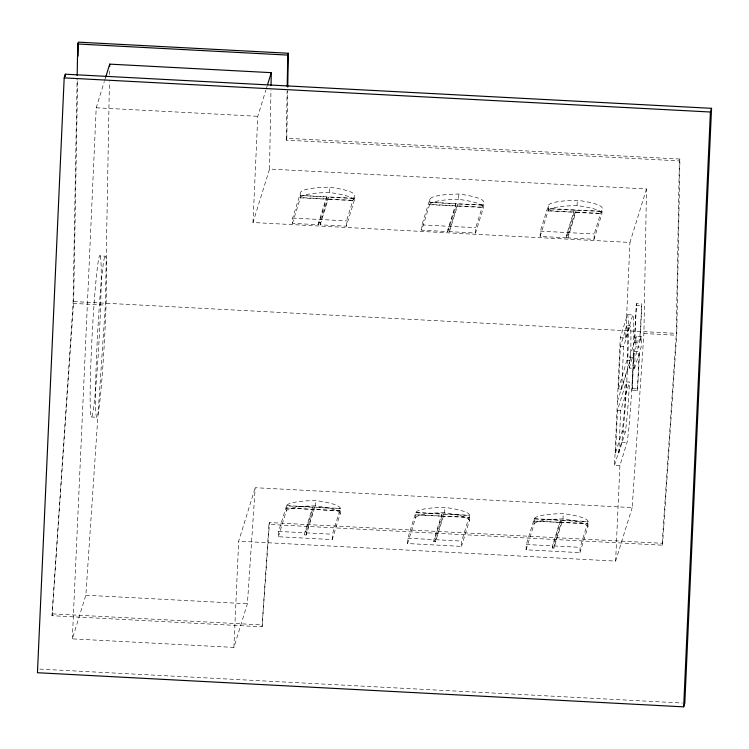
<?xml version="1.0" encoding="UTF-8"?>
<svg xmlns="http://www.w3.org/2000/svg" width="749" height="749" viewBox="0 0 749 749"><rect width="100%" height="100%" fill="white"/><g stroke="black" fill="none" stroke-linecap="round" stroke-linejoin="round"><path stroke-width="0.56" stroke-dasharray="3.75 2.81" d="M679.923 159.05L679.352 160.895L286.23 140.138L286.801 138.293L679.923 159.05L676.787 333.389L662.64 543.315L269.528 522.559L262.056 626.801L52.037 615.715L73.084 303.392L77.11 79.048M52.037 615.715L73.655 301.547L77.643 79.544M646.499 188.954L629.946 242.433L252.993 222.528L269.546 169.049L646.499 188.954L643.906 333.53L632.175 507.616L255.222 487.711L247.395 603.769L233.885 647.408L72.335 638.878L85.845 595.23L105.394 305.096L109.41 81.678M109.532 74.657L109.635 68.805M269.546 169.049L270.96 90.077M286.23 140.138L287.11 91.2M286.801 138.293L287.663 90.526M262.056 626.801L268.957 524.403L662.069 545.16L676.216 335.234L679.352 160.895M618.449 389.012L627.297 358.893A54.986 2.444 -87 0 0 627.306 327.126L626.838 325.59L630.068 325.759L630.536 327.304A54.986 2.444 -87 0 1 630.527 359.061L621.679 389.18L618.449 389.012L620.359 346.525L626.838 325.59M72.335 638.878L96.209 107.772L104.317 81.585M233.885 647.408L238.669 541.19L255.222 487.711M252.993 222.528L257.768 116.301L265.876 90.114M278.356 536.724L286.352 510.902L286.586 505.594A41.916 7.256 2.6 0 1 315.516 500.566A44.846 7.771 2.6 0 1 340.439 508.44L340.205 513.748L332.21 539.57L278.356 536.724L278.6 531.416L286.502 505.875L312.623 507.251L312.53 509.376L304.618 534.917L306.238 535.001L314.14 509.46L314.234 507.335L340.355 508.711L340.261 510.837L314.14 509.46M354.296 198.551L328.184 197.174L320.272 222.715L320.179 224.831L346.3 226.217L354.202 200.676L354.38 198.27L300.536 195.433L326.564 197.09L326.47 199.206L318.568 224.747L292.447 223.371L292.681 218.062L300.677 192.24A41.916 7.256 2.6 0 1 329.597 187.213A44.846 7.771 2.6 0 1 354.53 195.086L354.286 200.395L300.433 197.558A41.916 7.256 2.6 0 1 329.363 192.521A44.846 7.771 2.6 0 1 354.286 200.395M292.447 223.371L300.349 197.83L300.677 192.24M304.618 534.917L304.712 532.792L312.623 507.251M318.568 224.747L318.662 222.622L326.564 197.09M306.238 535.001L306.332 532.876L314.234 507.335M320.179 224.831L328.081 199.3L328.184 197.174M340.205 513.748A44.846 7.771 2.6 0 0 315.273 505.875L315.516 500.566M329.363 192.521L329.597 187.213M332.21 539.57L332.444 534.252L340.355 508.711M346.3 226.217L346.534 220.899L354.53 195.086M407.606 543.549L407.84 538.231L415.742 512.7L441.863 514.076L441.77 516.201L433.858 541.742L435.478 541.827L443.38 516.286L443.483 514.16L469.595 515.537L461.693 541.078L461.45 546.386L407.606 543.549L415.592 517.728L415.835 512.419A41.916 7.256 2.6 0 1 444.756 507.391A44.846 7.771 2.6 0 1 469.679 515.265L469.445 520.574L461.45 546.386M421.687 230.196L421.93 224.887L429.917 199.065A41.916 7.256 2.6 0 1 458.847 194.038A44.846 7.771 2.6 0 1 483.77 201.912L483.442 207.501L475.54 233.042L449.419 231.656L449.522 229.531L457.424 204L483.629 205.095L429.776 202.258L455.804 203.906L455.71 206.031L447.808 231.572L421.687 230.196L429.598 204.655L429.917 199.065M433.858 541.742L433.961 539.617L441.863 514.076M447.808 231.572L447.902 229.447L455.804 203.906M435.478 541.827L435.572 539.701L443.483 514.16M449.419 231.656L457.33 206.125L457.424 204M469.445 520.574A44.846 7.771 2.6 0 0 444.513 512.7L444.756 507.391M458.603 199.346A41.916 7.256 2.6 0 0 429.683 204.383L483.536 207.22A44.846 7.771 2.6 0 0 458.603 199.346L458.847 194.038M475.54 233.042L475.784 227.724L483.77 201.912M526.079 549.803L526.313 544.495L534.215 518.954L560.336 520.33L560.243 522.456L552.331 547.996L553.951 548.081L561.853 522.54L561.956 520.415L588.068 521.791L580.166 547.332L579.923 552.65L526.079 549.803L534.065 523.982L534.309 518.673A41.916 7.256 2.6 0 1 563.229 513.645A44.846 7.771 2.6 0 1 588.152 521.519L587.918 526.828L579.923 552.65M540.16 236.45L540.404 231.141L548.39 205.32A41.916 7.256 2.6 0 1 577.32 200.292A44.846 7.771 2.6 0 1 602.243 208.166L601.915 213.755L594.013 239.296L567.892 237.92L567.995 235.795L575.897 210.254L602.102 211.358L548.249 208.512L548.071 210.909L540.16 236.45L566.281 237.826L574.183 212.295L574.277 210.169L548.165 208.784M560.243 522.456L534.121 521.079L534.215 518.954M548.156 210.638A41.916 7.256 2.6 0 1 577.076 205.601A44.846 7.771 2.6 0 1 602.009 213.474L548.156 210.638L548.39 205.32M552.331 547.996L552.434 545.871L560.336 520.33M566.281 237.826L566.375 235.71L574.277 210.169M553.951 548.081L554.045 545.955L561.956 520.415M567.892 237.92L575.803 212.379L575.897 210.254M587.918 526.828A44.846 7.771 2.6 0 0 562.986 518.954L563.229 513.645M577.076 205.601L577.32 200.292M594.013 239.296L594.257 233.988L602.243 208.166M619.919 465.494L614.536 465.204L620.266 337.743L627.4 314.692L632.783 314.973A65.856 2.93 -87 0 1 632.774 369.491A65.856 2.93 -87 0 1 627.053 442.444L619.919 465.494L615.622 561.095L238.669 541.19M615.584 452.742L617.494 410.255L626.276 381.896L629.506 382.065L629.413 383.9A54.986 2.444 -87 0 1 626.08 426.406L625.293 431.986L618.814 452.911L615.584 452.742L622.063 431.808L622.85 426.237A54.986 2.444 -87 0 0 626.183 383.731L626.276 381.896M618.814 452.911L620.724 410.424L629.506 382.065M621.679 389.18L623.589 346.693L630.068 325.759M620.266 337.743L625.649 338.024L629.946 242.433M629.151 368.059L633.72 353.313L639.103 353.594L634.534 368.349L629.151 368.059L629.628 357.442L634.197 342.686L636.435 303.663L641.818 303.954L640.152 341.132L634.768 340.842L636.435 303.663M634.768 340.842L636.191 336.235L641.575 336.516L641.097 347.143L639.674 351.749L637.427 390.772L632.044 390.491L633.72 353.313M632.044 390.491L634.291 351.468L635.714 346.853L636.191 336.235M634.534 368.349L635.012 357.722L639.58 342.976L641.818 303.954M637.427 390.772L639.103 353.594M104.654 80.499L105.665 77.222M266.213 89.028L267.224 85.751M268.957 524.403L269.528 522.559M340.261 510.837L286.408 508L312.53 509.376M534.121 521.079L588.059 523.645L561.853 522.54M625.649 338.024L632.783 314.973M617.401 401.473L627.39 369.201A65.856 2.93 -87 0 0 627.4 314.692M640.152 341.132L641.575 336.516M614.536 465.204L621.67 442.153A65.856 2.93 -87 0 0 627.39 369.201M615.622 561.095L632.175 507.616M662.069 545.16L662.64 543.315M96.209 107.772L257.768 116.301M300.349 197.83L326.47 199.206M328.081 199.3L354.202 200.676M429.598 204.655L455.71 206.031M457.33 206.125L483.442 207.501M548.071 210.909L574.183 212.295M575.803 212.379L601.915 213.755M292.681 218.062L346.534 220.899M421.93 224.887L475.784 227.724M540.404 231.141L594.257 233.988M318.662 222.622L320.272 222.715M447.902 229.447L449.522 229.531M566.375 235.71L567.995 235.795M100.254 255.915A80.967 3.605 -87 0 1 96.181 382.992A80.967 3.605 -87 0 1 90.629 370.418A80.967 3.605 -87 0 1 100.254 255.915L105.646 256.195A80.967 3.605 -87 0 1 101.574 383.282A80.967 3.605 -87 0 1 96.012 370.708A80.967 3.605 -87 0 1 105.646 256.195M635.864 305.508L641.247 305.798M73.655 301.547L676.787 333.389M73.084 303.392L105.394 305.096M643.906 333.53L676.216 335.234M634.197 342.686L639.58 342.976M635.714 346.853L641.097 347.143M620.359 346.525L623.589 346.693M634.291 351.468L639.674 351.749M629.628 357.442L635.012 357.722M627.231 360.653L630.461 360.821M632.615 388.647L637.998 388.928M617.494 410.255L620.724 410.424M622.063 431.808L625.293 431.986M621.67 442.153L627.053 442.444M91.125 416.978L96.509 417.259M286.586 505.594L340.439 508.44M415.835 512.419L469.679 515.265M534.309 518.673L588.152 521.519M441.77 516.201L415.648 514.825L469.586 517.39L443.38 516.286M278.6 531.416L304.712 532.792M306.332 532.876L332.444 534.252M407.84 538.231L433.961 539.617M435.572 539.701L461.693 541.078M526.313 544.495L552.434 545.871M554.045 545.955L580.166 547.332M85.845 595.23L247.395 603.769M52.608 613.871L262.627 624.966M39.763 669.1L682.47 703.039M415.592 517.728A41.916 7.256 2.6 0 1 444.513 512.7M534.065 523.982A41.916 7.256 2.6 0 1 562.986 518.954M286.352 510.902A41.916 7.256 2.6 0 1 315.273 505.875"/><path stroke-width="1.12" d="M77.175 75.546L77.746 43.994L78.317 42.15L288.337 53.245L287.728 87.024M78.065 56.175L78.27 44.491M109.682 66.474L109.719 64.133L271.278 72.662L271.044 85.433M287.195 86.547L287.766 55.089L288.337 53.245M64.189 77.887L37.45 672.724L683.668 706.85L684.811 703.161L711.55 108.324L65.332 74.198L64.189 77.887L710.408 112.013L711.55 108.324M65.229 76.538L65.332 74.198M683.668 706.85L710.408 112.013M105.665 77.222L109.719 64.133M267.562 84.665L271.278 72.662M77.746 43.994L287.766 55.089"/></g></svg>
